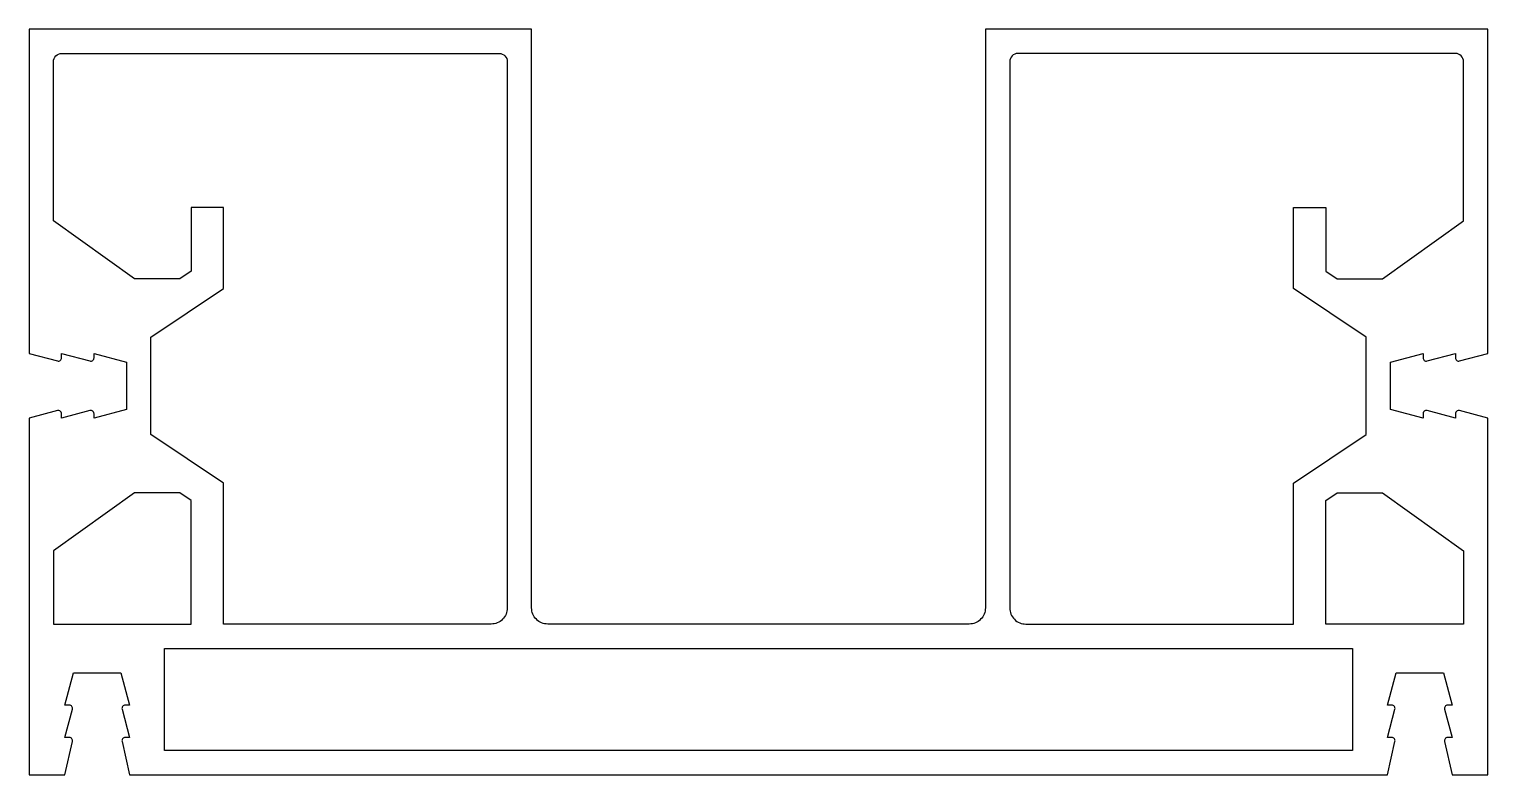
# Model space of a CAD drawing. Extents: x 106.3 to 196.3, y 200 to 246.
import ezdxf

# ---------------------------------------------------------------- set-up
doc = ezdxf.new("R2010")
doc.units = 0
doc.layers.get('0').update_dxf_attribs({"linetype": 'CONTINUOUS'})

msp = doc.modelspace()

# ---------------------------------------------------------------- linework, layer by layer
for points in [[(111.931, 206.328), (112.467, 204.328), (112.191, 204.328, 0.493145), (111.998, 204.076), (112.467, 202.328), (112.191, 202.328, 0.493145), (111.998, 202.076), (112.467, 200.028), (190.067, 200.028), (190.535, 202.076, 0.493145), (190.342, 202.328), (190.067, 202.328), (190.535, 204.076, 0.493145), (190.342, 204.328), (190.067, 204.328), (190.603, 206.328), (193.531, 206.328), (194.067, 204.328), (193.791, 204.328, 0.493145), (193.598, 204.076), (194.067, 202.328), (193.791, 202.328, 0.493145), (193.598, 202.076), (194.067, 200.028), (196.267, 200.028), (196.267, 222.028), (194.518, 222.497, 0.493145), (194.267, 222.303), (194.267, 222.028), (192.518, 222.497, 0.493145), (192.267, 222.303), (192.267, 222.028), (190.267, 222.564), (190.267, 225.492), (192.267, 226.028), (192.267, 225.753, 0.493145), (192.518, 225.56), (194.267, 226.028), (194.267, 225.753, 0.493145), (194.518, 225.56), (196.267, 226.028), (196.267, 246.028), (165.267, 246.028), (165.267, 210.328, -0.414214), (164.267, 209.328), (138.267, 209.328, -0.414214), (137.267, 210.328), (137.267, 246.028), (106.267, 246.028), (106.267, 226.028), (108.015, 225.56, 0.493145), (108.267, 225.753), (108.267, 226.028), (110.015, 225.56, 0.493145), (110.267, 225.753), (110.267, 226.028), (112.267, 225.492), (112.267, 222.564), (110.267, 222.028), (110.267, 222.303, 0.493145), (110.015, 222.497), (108.267, 222.028), (108.267, 222.303, 0.493145), (108.015, 222.497), (106.267, 222.028), (106.267, 200.028), (108.467, 200.028), (108.935, 202.076, 0.493145), (108.742, 202.328), (108.467, 202.328), (108.935, 204.076, 0.493145), (108.742, 204.328), (108.467, 204.328), (109.003, 206.328)], [(116.267, 235.028), (116.267, 231.099), (115.561, 230.628), (112.767, 230.628), (107.767, 234.214), (107.767, 244.028, -0.414214), (108.267, 244.528), (135.267, 244.528, -0.414214), (135.767, 244.028), (135.767, 210.328, -0.414214), (134.767, 209.328), (118.267, 209.328), (118.267, 218.028), (113.767, 221.028), (113.767, 227.028), (118.267, 230.028), (118.267, 235.028)], [(186.267, 235.028), (186.267, 231.099), (186.972, 230.628), (189.767, 230.628), (194.767, 234.214), (194.767, 244.028, 0.414214), (194.267, 244.528), (167.267, 244.528, 0.414214), (166.767, 244.028), (166.767, 210.328, 0.414214), (167.767, 209.328), (184.267, 209.328), (184.267, 218.028), (188.767, 221.028), (188.767, 227.028), (184.267, 230.028), (184.267, 235.028)]]:
    msp.add_lwpolyline(points, format="xyb", close=True)
for points in [[(116.267, 216.958), (115.561, 217.428), (112.767, 217.428), (107.767, 213.842), (107.767, 209.328), (116.267, 209.328)], [(186.267, 216.958), (186.972, 217.428), (189.767, 217.428), (194.767, 213.842), (194.767, 209.328), (186.267, 209.328)], [(114.617, 201.528), (114.617, 207.828), (187.917, 207.828), (187.917, 201.528)]]:
    msp.add_lwpolyline(points, close=True)

doc.saveas('drawing.dxf')
